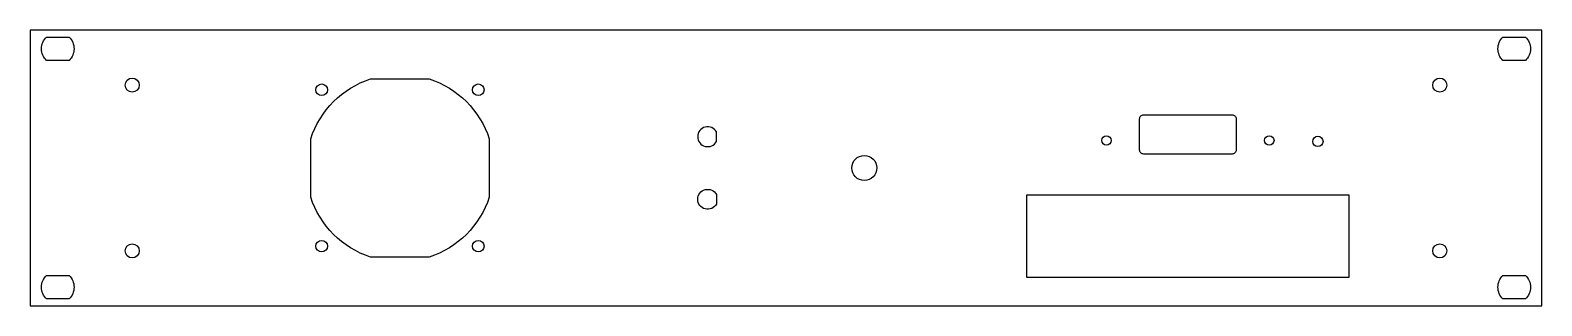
# Model space of a CAD drawing. Header units: millimetres. Extents: x -241 to 241, y -186 to -98.
import ezdxf

# ---------------------------------------------------------------- set-up
doc = ezdxf.new("R2010")
doc.units = ezdxf.units.MM
doc.layers.get('0').update_dxf_attribs({"linetype": 'CONTINUOUS'})

msp = doc.modelspace()

# ---------------------------------------------------------------- linework, layer by layer
for points in [[(241.3, -185.86), (241.3, -97.76), (-241.3, -97.76), (-241.3, -185.86)], [(179.7, -150.36), (179.7, -176.86), (76.9, -176.86), (76.9, -150.36)]]:
    msp.add_lwpolyline(points, close=True)
for points in [[(-236.1, -99.96), (-228.9, -99.96, -0.426019), (-228.9, -107.46), (-236.1, -107.46, -0.426019)], [(228.9, -99.96), (236.1, -99.96, -0.426019), (236.1, -107.46), (228.9, -107.46, -0.426019)], [(-94.75, -132.45), (-94.75, -151.18, -0.238281), (-113.88, -170.31), (-132.62, -170.31, -0.238281), (-151.75, -151.18), (-151.75, -132.45, -0.238281), (-132.62, -113.31), (-113.88, -113.31, -0.238281)], [(114.2, -124.81), (142.41, -124.81, -0.414214), (143.71, -126.11), (143.71, -136.06, -0.414214), (142.41, -137.36), (114.2, -137.36, -0.414214), (112.9, -136.06), (112.9, -126.11, -0.414214)], [(-22.21, -130.3, 3.936179), (-22.21, -133.33)], [(-22.21, -150.3), (-22.21, -153.33, -3.936179)], [(-236.1, -176.16), (-228.9, -176.16, -0.426019), (-228.9, -183.66), (-236.1, -183.66, -0.426019)], [(228.9, -176.16), (236.1, -176.16, -0.426019), (236.1, -183.66), (228.9, -183.66, -0.426019)]]:
    msp.add_lwpolyline(points, format="xyb", close=True)
for centre, radius in [((-208.75, -115.31), 2.25), ((-148.25, -116.81), 1.85), ((-98.25, -116.81), 1.85), ((208.75, -115.31), 2.25), ((102.31, -132.99), 1.5), ((154.31, -132.99), 1.5), ((169.81, -133.31), 1.65), ((25, -141.81), 4), ((-208.75, -168.31), 2.25), ((-148.25, -166.81), 1.85), ((-98.25, -166.81), 1.85), ((208.75, -168.31), 2.25)]:
    msp.add_circle(centre, radius)

doc.saveas('drawing.dxf')
